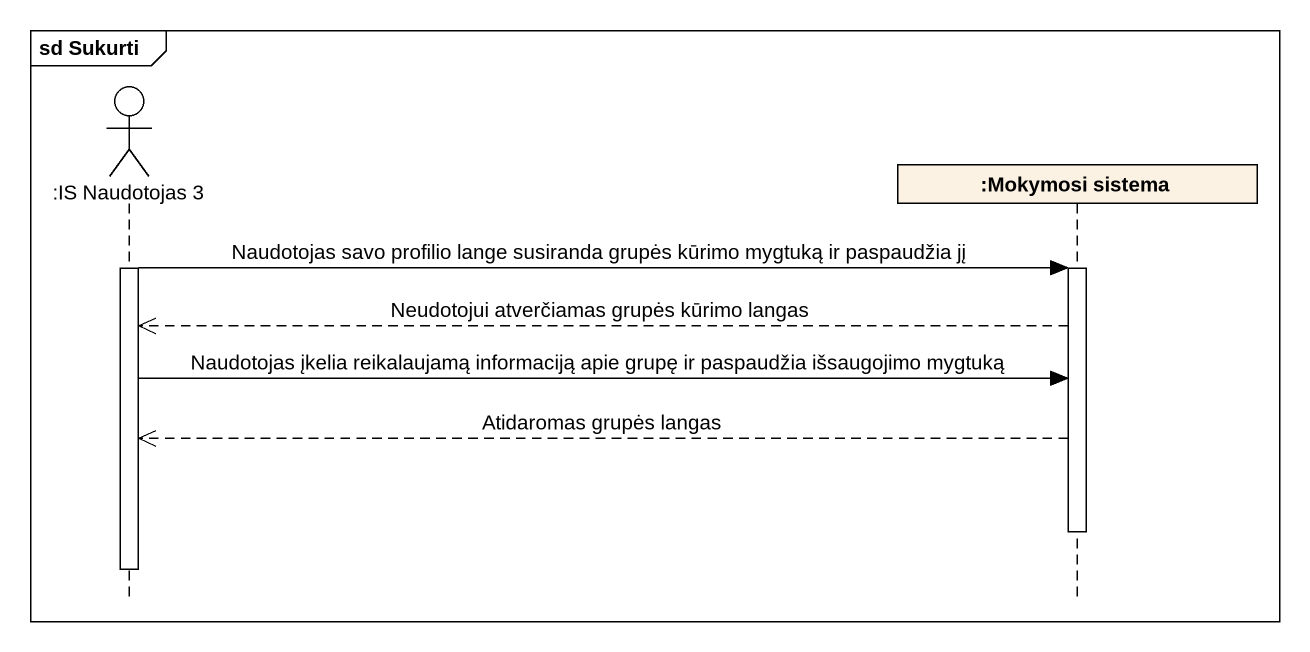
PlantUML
@startuml
mainframe sd Sukurti
hide footbox
actor ":IS Naudotojas 3" as IS_Naudotojas_3
participant ":Mokymosi sistema" as Mokymosi_sistema

activate IS_Naudotojas_3
IS_Naudotojas_3 -> Mokymosi_sistema : Naudotojas savo profilio lange susiranda grupės kūrimo mygtuką ir paspaudžia jį
activate Mokymosi_sistema
Mokymosi_sistema -->> IS_Naudotojas_3 : Neudotojui atverčiamas grupės kūrimo langas
IS_Naudotojas_3 -> Mokymosi_sistema : Naudotojas įkelia reikalaujamą informaciją apie grupę ir paspaudžia išsaugojimo mygtuką
Mokymosi_sistema -->> IS_Naudotojas_3 : Atidaromas grupės langas
deactivate Mokymosi_sistema
deactivate IS_Naudotojas_3
@enduml
